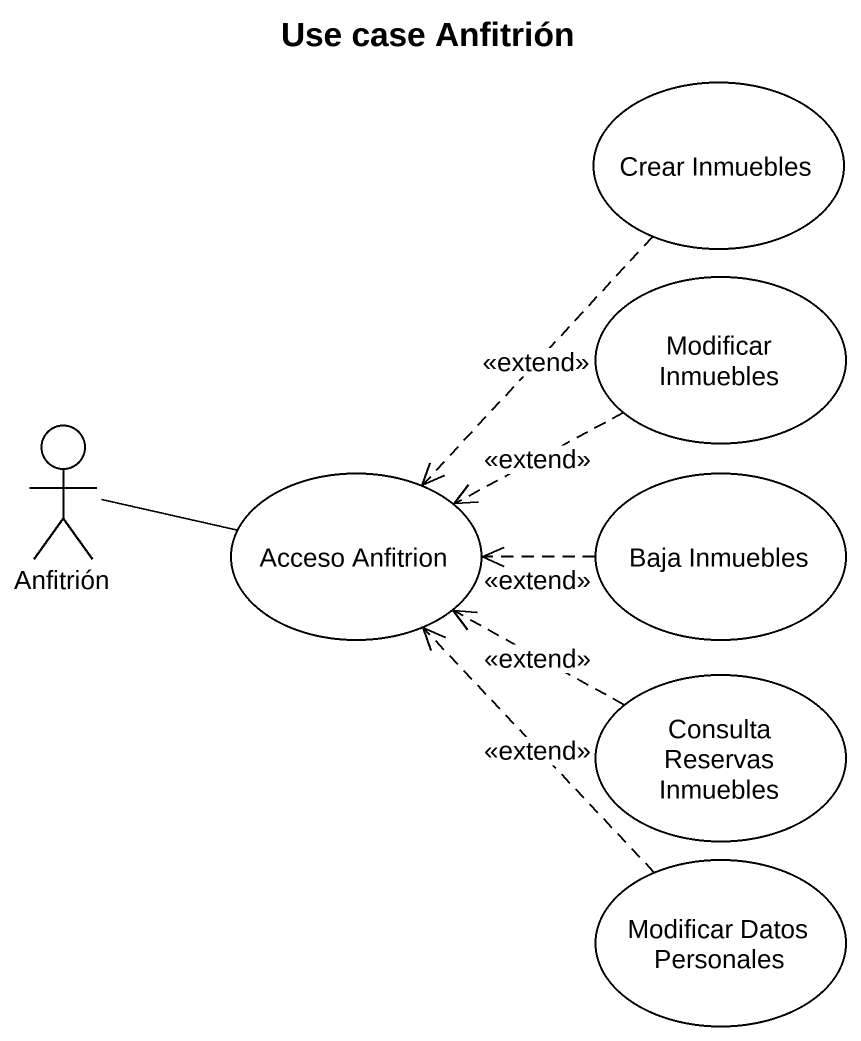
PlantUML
@startuml
title Use case Anfitrión
usecase "Crear Inmuebles" as Crear_Inmuebles
usecase "Modificar Inmuebles" as Modificar_Inmuebles
actor Anfitrión
usecase "Acceso Anfitrion" as Acceso_Anfitrion
usecase "Baja Inmuebles" as Baja_Inmuebles
usecase "Consulta Reservas Inmuebles" as Consulta_Reservas_Inmuebles
usecase "Modificar Datos Personales" as Modificar_Datos_Personales
Crear_Inmuebles ..> Acceso_Anfitrion : <<extend>>
Modificar_Inmuebles .left.> Acceso_Anfitrion : <<extend>>
Anfitrión -right- Acceso_Anfitrion
Baja_Inmuebles .left.> Acceso_Anfitrion : <<extend>>
Consulta_Reservas_Inmuebles .left.> Acceso_Anfitrion : <<extend>>
Modificar_Datos_Personales .up.> Acceso_Anfitrion : <<extend>>
@enduml
